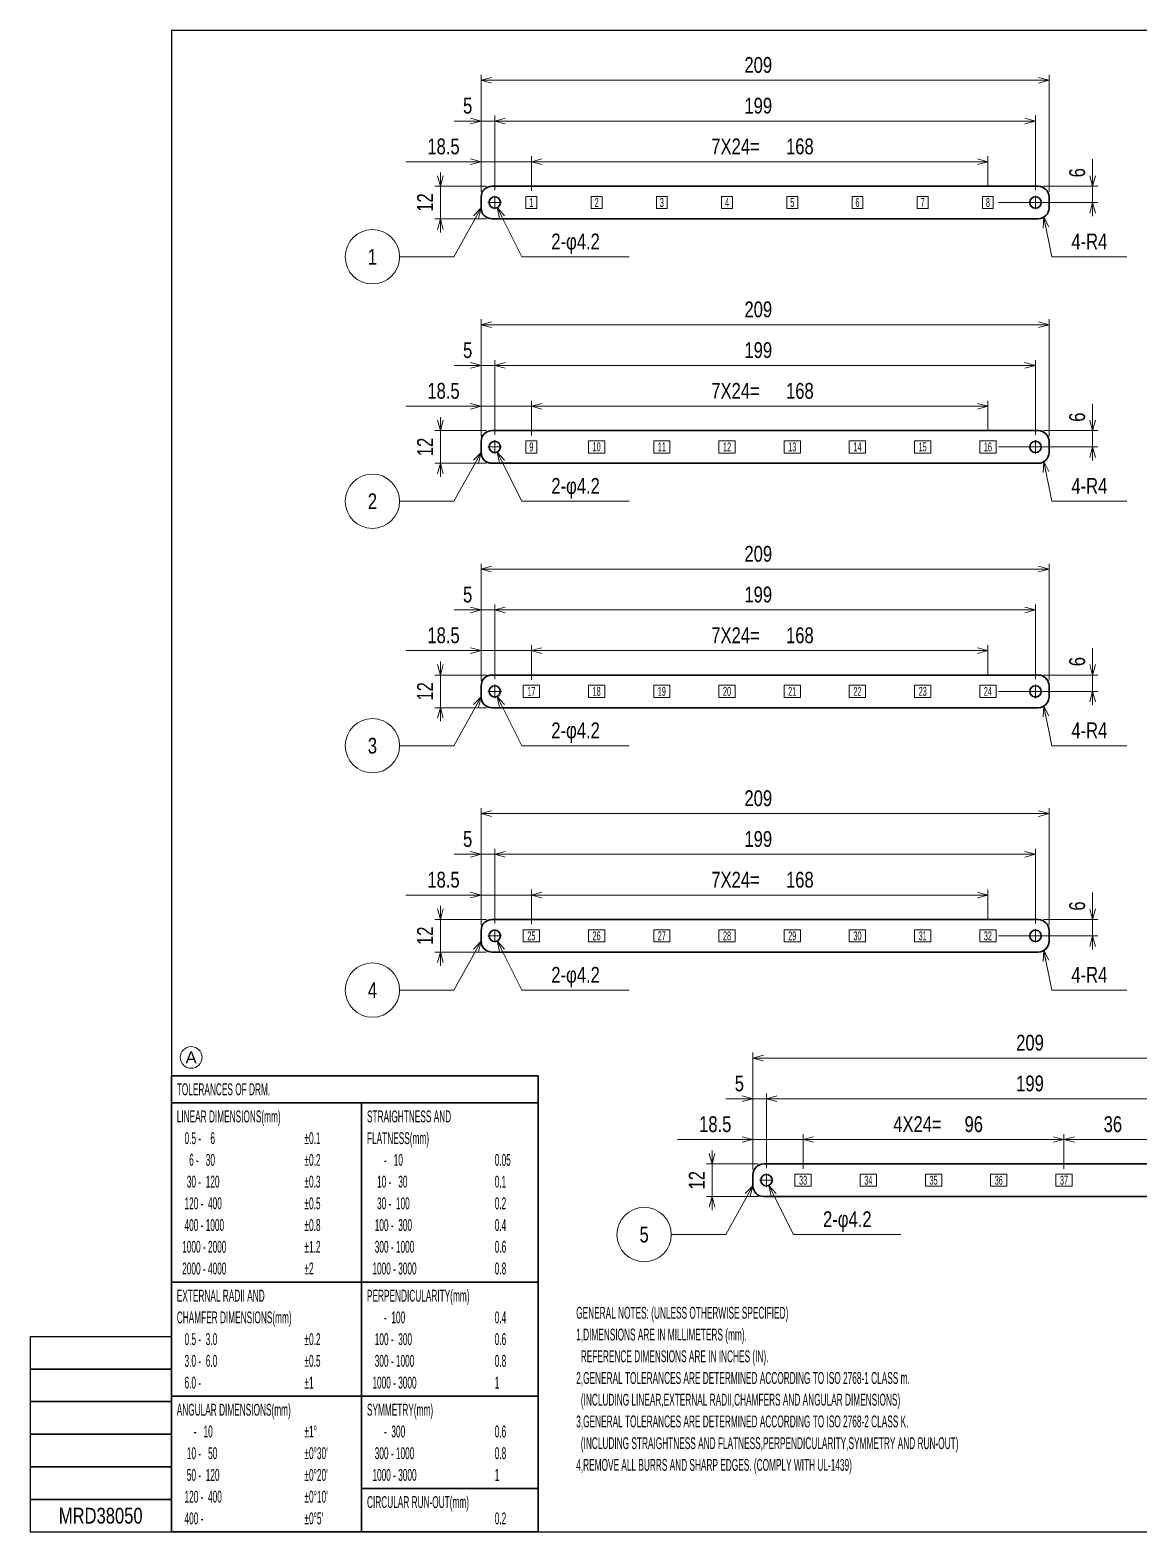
# Model space of a CAD drawing. Header units: millimetres. Extents: x 7 to 413, y 10 to 287.
# Drawn here: x 7 to 211, y 10.2 to 286.8 of the extents above; entities that cross this region are included whole.
import ezdxf
from ezdxf.enums import TextEntityAlignment as Align

# ---------------------------------------------------------------- set-up
doc = ezdxf.new("R2010")
doc.units = ezdxf.units.MM
doc.linetypes.add('DASHDOT', pattern=[25.3, 12.7, -6.3, 0, -6.3])
doc.linetypes.add('DIVIDE', pattern=[31.6, 12.7, -6.3, 0, -6.3, 0, -6.3])
for name, color, linetype in [('GR1_03', 7, 'Continuous'), ('GR1_08', 7, 'Continuous'), ('GR1_15', 7, 'Continuous'), ('GR1_16', 7, 'Continuous'), ('図面枠D8M', 7, 'Continuous'), ('表題、部品表_訂正', 7, 'Continuous')]:
    doc.layers.add(name, color=color, linetype=linetype)
doc.styles.add('HG丸ｺﾞｼｯｸM-PRO', font='')
doc.styles.get('HG丸ｺﾞｼｯｸM-PRO').set_extended_font_data('HG丸ｺﾞｼｯｸM-PRO')

# ---------------------------------------------------------------- blocks, each defined once
blk = doc.blocks.new('BLKF024')
at = {"layer": '図面枠D8M', "color": 4, "linetype": 'Continuous', "lineweight": 13}
for p, q in [((345.506831, 48.999879), (346.3333, 49.826349)), ((345.58776, 49.22223), (346.312102, 49.946572)), ((345.668689, 49.44458), (346.290903, 50.066794)), ((345.749617, 49.66693), (346.269705, 50.187017)), ((345.830546, 49.88928), (346.248506, 50.30724)), ((345.911475, 50.111631), (346.227307, 50.427463)), ((345.992404, 50.333981), (346.206109, 50.547686)), ((346.073333, 50.556331), (346.18491, 50.667909)), ((346.154262, 50.778681), (346.163712, 50.788131)), ((344.157871, 45.246757), (346.693675, 47.782561)), ((344.211969, 45.442276), (346.672477, 47.902784)), ((344.292898, 45.664626), (346.651278, 48.023006)), ((344.299292, 45.246757), (346.714874, 47.662338)), ((344.373827, 45.886976), (346.63008, 48.143229)), ((344.440714, 45.246757), (346.736072, 47.542115)), ((344.454756, 46.109327), (346.608881, 48.263452)), ((344.535684, 46.331677), (346.587682, 48.383675)), ((344.582135, 45.246757), (346.757271, 47.421892)), ((344.616613, 46.554027), (346.566484, 48.503898)), ((344.697542, 46.776377), (346.545285, 48.624121)), ((344.723556, 45.246757), (346.778469, 47.301669)), ((344.778471, 46.998727), (346.524087, 48.744343)), ((344.8594, 47.221078), (346.502888, 48.864566)), ((344.864978, 45.246757), (346.799668, 47.181447)), ((344.940329, 47.443428), (346.48169, 48.984789)), ((345.006399, 45.246757), (346.820866, 47.061224)), ((345.021258, 47.665778), (346.460491, 49.105012)), ((345.102186, 47.888128), (346.439293, 49.225235)), ((345.183115, 48.110479), (346.418094, 49.345457)), ((345.264044, 48.332829), (346.396896, 49.46568)), ((345.344973, 48.555179), (346.375697, 49.585903)), ((345.425902, 48.777529), (346.354499, 49.706126)), ((345.147821, 45.246757), (346.842065, 46.941001)), ((345.289242, 45.246757), (346.863263, 46.820778)), ((345.430663, 45.246757), (346.884462, 46.700555)), ((345.572085, 45.246757), (346.90566, 46.580332)), ((345.713506, 45.246757), (346.926859, 46.46011)), ((345.854927, 45.246757), (346.948057, 46.339887)), ((345.996349, 45.246757), (346.969256, 46.219664)), ((346.13777, 45.246757), (346.990455, 46.099441)), ((346.279191, 45.246757), (347.011653, 45.979218)), ((346.420613, 45.246757), (347.032852, 45.858995)), ((346.562034, 45.246757), (347.05405, 45.738773)), ((346.703455, 45.246757), (347.075249, 45.61855)), ((346.844877, 45.246757), (347.096447, 45.498327)), ((346.986298, 45.246757), (347.117646, 45.378104)), ((347.12772, 45.246757), (347.138844, 45.257881))]:
    blk.add_line(p, q, dxfattribs=at)
blk = doc.blocks.new('BLKF023')
at = {"layer": '図面枠D8M', "color": 2, "linetype": 'Continuous', "lineweight": 25}
for p, q in [((33, 286.75), (413, 286.75)), ((33, 286.75), (33, 10.25)), ((413, 286.75), (413, 10.25)), ((7, 46.25), (7, 10.25)), ((7, 46.25), (33, 46.25)), ((7, 10.25), (413, 10.25))]:
    blk.add_line(p, q, dxfattribs=at)
at = {"layer": '図面枠D8M', "color": 4, "linetype": 'Continuous', "lineweight": 13}
for p, q in [((413, 269.75), (411, 269.75)), ((413, 262.75), (411, 262.75)), ((413, 255.75), (411, 255.75)), ((413, 248.75), (411, 248.75)), ((413, 241.75), (411, 241.75)), ((413, 234.75), (411, 234.75)), ((413, 227.75), (411, 227.75)), ((413, 220.75), (411, 220.75)), ((413, 213.75), (411, 213.75)), ((413, 206.75), (411, 206.75)), ((413, 199.75), (411, 199.75)), ((413, 192.75), (411, 192.75)), ((413, 185.75), (411, 185.75)), ((413, 178.75), (411, 178.75)), ((413, 171.75), (411, 171.75)), ((413, 164.75), (411, 164.75)), ((413, 157.75), (411, 157.75)), ((413, 150.75), (411, 150.75)), ((413, 143.75), (411, 143.75)), ((413, 136.75), (411, 136.75)), ((411, 129.75), (413, 129.75))]:
    blk.add_line(p, q, dxfattribs=at)
at = {"layer": '図面枠D8M', "color": 3, "linetype": 'Continuous', "lineweight": 35}
for p, q in [((413, 111.25), (411, 111.25)), ((413, 106.25), (411, 106.25)), ((413, 101.25), (411, 101.25)), ((413, 96.25), (411, 96.25)), ((413, 91.25), (411, 91.25)), ((413, 86.25), (411, 86.25)), ((413, 81.25), (411, 81.25)), ((277, 76.25), (413, 76.25)), ((277, 76.25), (277, 10.25)), ((290, 76.25), (290, 56.25)), ((310, 76.25), (310, 56.25)), ((393, 76.25), (393, 56.25)), ((403, 76.25), (403, 56.25)), ((277, 71.25), (413, 71.25)), ((277, 66.25), (413, 66.25)), ((277, 61.25), (413, 61.25)), ((277, 56.25), (413, 56.25)), ((309, 56.25), (309, 25.25)), ((341, 56.25), (341, 10.25)), ((346.84, 52.65), (347.23, 53.75)), ((348.14, 45.25), (346.84, 52.65)), ((347.23, 53.75), (349.64, 53.75)), ((351.14, 45.25), (349.64, 53.75)), ((351.18, 53.75), (350.82, 52.76)), ((352.14, 45.25), (350.82, 52.76)), ((351.18, 53.75), (353.64, 53.75)), ((355.14, 45.25), (353.64, 53.75)), ((293, 52.17), (293, 47.48)), ((344.14, 45.25), (346.16, 50.8)), ((347.14, 45.25), (346.16, 50.8)), ((277, 46.25), (341, 46.25)), ((344.14, 45.25), (347.14, 45.25)), ((348.14, 45.25), (351.14, 45.25)), ((352.14, 45.25), (355.14, 45.25)), ((341, 42.25), (413, 42.25)), ((7, 40.25), (33, 40.25)), ((277, 36.25), (341, 36.25)), ((7, 34.25), (33, 34.25)), ((341, 33.25), (413, 33.25)), ((309, 30.75), (341, 30.75)), ((7, 28.25), (33, 28.25)), ((277, 25.25), (413, 25.25)), ((7, 22.25), (33, 22.25)), ((33, 16.25), (7, 16.25))]:
    blk.add_line(p, q, dxfattribs=at)
at = {"layer": '図面枠D8M', "color": 4, "linetype": 'Continuous', "lineweight": 13}
blk.add_blockref('BLKF024', (0, 0), dxfattribs=at)
at = {"layer": '図面枠D8M', "color": 4, "linetype": 'Continuous', "lineweight": 13, "style": 'HG丸ｺﾞｼｯｸM-PRO'}
for s, height, width, p in [('記号SYM.', 2.182, 0.69227, (284.03, 58.74)), ('日付 DATE', 2.182, 0.692507, (299.87, 58.83)), ('変更  REVISIONS', 2.5455, 0.887352, (354.85, 58.97)), ('変更者', 2.545, 0.887717, (398, 58.75)), ('承認者', 2.545, 0.887717, (408, 58.75)), ('調査 CHECKED', 2.182, 0.863174, (322.34, 53.92)), ('承認 APPROVED', 2.1818, 0.863151, (291.21, 53.79)), ('設計 DESIGNED', 2.1818, 0.862613, (291.61, 43.76)), ('製図 DRAWN', 2.182, 0.863099, (319.7, 43.9)), ('名称 TITLE', 2.182, 0.862489, (352.13, 40.11)), ('尺度 SCALE', 2.182, 0.862581, (287.78, 33.74)), ('日付 DATE', 1.818, 0.618255, (315.88, 33.34)), ('質量 WEIGHT', 1.818, 0.618812, (317.46, 27.8)), ('製番 PRD.NO.', 2.182, 0.863299, (290.29, 22.66)), ('図番 DRG.NO.', 2.182, 0.863083, (354.56, 22.56))]:
    blk.add_text(s, height=height, dxfattribs=dict(at, width=width)).set_placement(p, align=Align.MIDDLE_CENTER)
at = {"layer": '図面枠D8M', "color": 2, "linetype": 'Continuous', "lineweight": 25, "style": 'HG丸ｺﾞｼｯｸM-PRO', "width": 1.206081}
blk.add_text('森尾電機株式会社', height=4, dxfattribs=at).set_placement((384.72, 51.68), align=Align.MIDDLE_CENTER)
at = {"layer": '図面枠D8M', "color": 3, "linetype": 'Continuous', "lineweight": 35, "style": 'HG丸ｺﾞｼｯｸM-PRO', "width": 0.652197}
blk.add_text('MORIO DENKI CO., LTD.', height=2.9091, dxfattribs=at).set_placement((385.38, 45.61), align=Align.MIDDLE_CENTER)
blk = doc.blocks.new('BLKF030')
at = {"layer": 'GR1_08', "color": 3, "linetype": 'Continuous', "lineweight": 35}
for p, q in [((92, 258), (192.5, 258)), ((90, 254), (90, 256)), ((194.5, 254), (194.5, 256)), ((92, 252), (192.5, 252))]:
    blk.add_line(p, q, dxfattribs=at)
for centre in [(92.5, 255), (192, 255)]:
    blk.add_circle(centre, 1.05, dxfattribs=at)
for centre, start, end in [((92, 256), 90, 180), ((192.5, 256), 360, 90), ((92, 254), 180, 270), ((192.5, 254), 270, 360)]:
    blk.add_arc(centre, 2, start, end, dxfattribs=at)
blk = doc.blocks.new('FXTIP_ARROW_E')
at = {"color": 0, "linetype": 'Continuous', "lineweight": -2}
for q in [(-1, 0), (-0.97, 0.26), (-0.97, -0.26)]:
    blk.add_line((0, 0), q, dxfattribs=at)
blk = doc.blocks.new('FXTIP_ARROW_S')
at = {"color": 0, "linetype": 'Continuous', "lineweight": -2}
for q in [(-1, 0), (-0.97, 0.26), (-0.97, -0.26)]:
    blk.add_line((0, 0), q, dxfattribs=at)
blk = doc.blocks.new('BLKF043')
at = {"layer": 'GR1_08', "color": 3, "linetype": 'Continuous', "lineweight": 35}
for p, q in [((92, 213), (192.5, 213)), ((90, 209), (90, 211)), ((194.5, 209), (194.5, 211)), ((92, 207), (192.5, 207))]:
    blk.add_line(p, q, dxfattribs=at)
for centre in [(92.5, 210), (192, 210)]:
    blk.add_circle(centre, 1.05, dxfattribs=at)
for centre, start, end in [((92, 211), 90, 180), ((192.5, 211), 360, 90), ((92, 209), 180, 270), ((192.5, 209), 270, 360)]:
    blk.add_arc(centre, 2, start, end, dxfattribs=at)
blk = doc.blocks.new('BLKF044')
at = {"layer": 'GR1_03', "color": 4, "linetype": 'DIVIDE', "lineweight": 13}
for p, q in [((148.75, 211.13), (145.75, 211.13)), ((145.75, 211.13), (145.75, 208.88)), ((148.75, 208.88), (148.75, 211.13)), ((145.75, 208.88), (148.75, 208.88))]:
    blk.add_line(p, q, dxfattribs=at)
blk = doc.blocks.new('BLKF045')
at = {"layer": 'GR1_03', "color": 4, "linetype": 'DIVIDE', "lineweight": 13}
for p, q in [((160.75, 211.13), (157.75, 211.13)), ((157.75, 211.13), (157.75, 208.88)), ((160.75, 208.88), (160.75, 211.13)), ((157.75, 208.88), (160.75, 208.88))]:
    blk.add_line(p, q, dxfattribs=at)
blk = doc.blocks.new('BLKF046')
at = {"layer": 'GR1_03', "color": 4, "linetype": 'DIVIDE', "lineweight": 13}
for p, q in [((184.75, 211.13), (181.75, 211.13)), ((181.75, 211.13), (181.75, 208.88)), ((184.75, 208.88), (184.75, 211.13)), ((181.75, 208.88), (184.75, 208.88))]:
    blk.add_line(p, q, dxfattribs=at)
blk = doc.blocks.new('BLKF047')
at = {"layer": 'GR1_03', "color": 4, "linetype": 'DIVIDE', "lineweight": 13}
for p, q in [((124.75, 211.13), (121.75, 211.13)), ((121.75, 211.13), (121.75, 208.88)), ((124.75, 208.88), (124.75, 211.13)), ((121.75, 208.88), (124.75, 208.88))]:
    blk.add_line(p, q, dxfattribs=at)
blk = doc.blocks.new('BLKF048')
at = {"layer": 'GR1_03', "color": 4, "linetype": 'DIVIDE', "lineweight": 13}
for p, q in [((136.75, 211.13), (133.75, 211.13)), ((133.75, 211.13), (133.75, 208.88)), ((136.75, 208.88), (136.75, 211.13)), ((133.75, 208.88), (136.75, 208.88))]:
    blk.add_line(p, q, dxfattribs=at)
blk = doc.blocks.new('BLKF049')
at = {"layer": 'GR1_03', "color": 4, "linetype": 'DIVIDE', "lineweight": 13}
for p, q in [((112.75, 211.13), (109.75, 211.13)), ((109.75, 211.13), (109.75, 208.88)), ((112.75, 208.88), (112.75, 211.13)), ((109.75, 208.88), (112.75, 208.88))]:
    blk.add_line(p, q, dxfattribs=at)
blk = doc.blocks.new('BLKF050')
at = {"layer": 'GR1_03', "color": 4, "linetype": 'DIVIDE', "lineweight": 13}
for p, q in [((172.75, 211.13), (169.75, 211.13)), ((169.75, 211.13), (169.75, 208.88)), ((172.75, 208.88), (172.75, 211.13)), ((169.75, 208.88), (172.75, 208.88))]:
    blk.add_line(p, q, dxfattribs=at)
blk = doc.blocks.new('BLKF051')
at = {"layer": 'GR1_08', "color": 3, "linetype": 'Continuous', "lineweight": 35}
for p, q in [((90, 164), (90, 166)), ((92, 168), (192.5, 168)), ((194.5, 164), (194.5, 166)), ((92, 162), (192.5, 162))]:
    blk.add_line(p, q, dxfattribs=at)
for centre in [(92.5, 165), (192, 165)]:
    blk.add_circle(centre, 1.05, dxfattribs=at)
for centre, start, end in [((92, 166), 90, 180), ((192.5, 166), 360, 90), ((92, 164), 180, 270), ((192.5, 164), 270, 360)]:
    blk.add_arc(centre, 2, start, end, dxfattribs=at)
blk = doc.blocks.new('BLKF052')
at = {"layer": 'GR1_03', "color": 4, "linetype": 'DIVIDE', "lineweight": 13}
for p, q in [((148.75, 166.13), (145.75, 166.13)), ((145.75, 166.13), (145.75, 163.88)), ((148.75, 163.88), (148.75, 166.13)), ((145.75, 163.88), (148.75, 163.88))]:
    blk.add_line(p, q, dxfattribs=at)
blk = doc.blocks.new('BLKF053')
at = {"layer": 'GR1_03', "color": 4, "linetype": 'DIVIDE', "lineweight": 13}
for p, q in [((160.75, 166.13), (157.75, 166.13)), ((157.75, 166.13), (157.75, 163.88)), ((160.75, 163.88), (160.75, 166.13)), ((157.75, 163.88), (160.75, 163.88))]:
    blk.add_line(p, q, dxfattribs=at)
blk = doc.blocks.new('BLKF054')
at = {"layer": 'GR1_03', "color": 4, "linetype": 'DIVIDE', "lineweight": 13}
for p, q in [((184.75, 166.13), (181.75, 166.13)), ((181.75, 166.13), (181.75, 163.88)), ((184.75, 163.88), (184.75, 166.13)), ((181.75, 163.88), (184.75, 163.88))]:
    blk.add_line(p, q, dxfattribs=at)
blk = doc.blocks.new('BLKF055')
at = {"layer": 'GR1_03', "color": 4, "linetype": 'DIVIDE', "lineweight": 13}
for p, q in [((124.75, 166.13), (121.75, 166.13)), ((121.75, 166.13), (121.75, 163.88)), ((124.75, 163.88), (124.75, 166.13)), ((121.75, 163.88), (124.75, 163.88))]:
    blk.add_line(p, q, dxfattribs=at)
blk = doc.blocks.new('BLKF056')
at = {"layer": 'GR1_03', "color": 4, "linetype": 'DIVIDE', "lineweight": 13}
for p, q in [((136.75, 166.13), (133.75, 166.13)), ((133.75, 166.13), (133.75, 163.88)), ((136.75, 163.88), (136.75, 166.13)), ((133.75, 163.88), (136.75, 163.88))]:
    blk.add_line(p, q, dxfattribs=at)
blk = doc.blocks.new('BLKF057')
at = {"layer": 'GR1_03', "color": 4, "linetype": 'DIVIDE', "lineweight": 13}
for p, q in [((100.75, 166.13), (97.75, 166.13)), ((97.75, 166.13), (97.75, 163.88)), ((100.75, 163.88), (100.75, 166.13)), ((97.75, 163.88), (100.75, 163.88))]:
    blk.add_line(p, q, dxfattribs=at)
blk = doc.blocks.new('BLKF058')
at = {"layer": 'GR1_03', "color": 4, "linetype": 'DIVIDE', "lineweight": 13}
for p, q in [((112.75, 166.13), (109.75, 166.13)), ((109.75, 166.13), (109.75, 163.88)), ((112.75, 163.88), (112.75, 166.13)), ((109.75, 163.88), (112.75, 163.88))]:
    blk.add_line(p, q, dxfattribs=at)
blk = doc.blocks.new('BLKF059')
at = {"layer": 'GR1_03', "color": 4, "linetype": 'DIVIDE', "lineweight": 13}
for p, q in [((172.75, 166.13), (169.75, 166.13)), ((169.75, 166.13), (169.75, 163.88)), ((172.75, 163.88), (172.75, 166.13)), ((169.75, 163.88), (172.75, 163.88))]:
    blk.add_line(p, q, dxfattribs=at)
blk = doc.blocks.new('BLKF060')
at = {"layer": 'GR1_08', "color": 3, "linetype": 'Continuous', "lineweight": 35}
for p, q in [((92, 123), (192.5, 123)), ((90, 119), (90, 121)), ((194.5, 119), (194.5, 121)), ((92, 117), (192.5, 117))]:
    blk.add_line(p, q, dxfattribs=at)
for centre in [(92.5, 120), (192, 120)]:
    blk.add_circle(centre, 1.05, dxfattribs=at)
for centre, start, end in [((92, 121), 90, 180), ((192.5, 121), 360, 90), ((92, 119), 180, 270), ((192.5, 119), 270, 360)]:
    blk.add_arc(centre, 2, start, end, dxfattribs=at)
blk = doc.blocks.new('BLKF061')
at = {"layer": 'GR1_03', "color": 4, "linetype": 'DIVIDE', "lineweight": 13}
for p, q in [((148.75, 121.13), (145.75, 121.13)), ((145.75, 121.13), (145.75, 118.88)), ((148.75, 118.88), (148.75, 121.13)), ((145.75, 118.88), (148.75, 118.88))]:
    blk.add_line(p, q, dxfattribs=at)
blk = doc.blocks.new('BLKF062')
at = {"layer": 'GR1_03', "color": 4, "linetype": 'DIVIDE', "lineweight": 13}
for p, q in [((160.75, 121.13), (157.75, 121.13)), ((157.75, 121.13), (157.75, 118.88)), ((160.75, 118.88), (160.75, 121.13)), ((157.75, 118.88), (160.75, 118.88))]:
    blk.add_line(p, q, dxfattribs=at)
blk = doc.blocks.new('BLKF063')
at = {"layer": 'GR1_03', "color": 4, "linetype": 'DIVIDE', "lineweight": 13}
for p, q in [((184.75, 121.13), (181.75, 121.13)), ((181.75, 121.13), (181.75, 118.88)), ((184.75, 118.88), (184.75, 121.13)), ((181.75, 118.88), (184.75, 118.88))]:
    blk.add_line(p, q, dxfattribs=at)
blk = doc.blocks.new('BLKF064')
at = {"layer": 'GR1_03', "color": 4, "linetype": 'DIVIDE', "lineweight": 13}
for p, q in [((124.75, 121.13), (121.75, 121.13)), ((121.75, 121.13), (121.75, 118.88)), ((124.75, 118.88), (124.75, 121.13)), ((121.75, 118.88), (124.75, 118.88))]:
    blk.add_line(p, q, dxfattribs=at)
blk = doc.blocks.new('BLKF065')
at = {"layer": 'GR1_03', "color": 4, "linetype": 'DIVIDE', "lineweight": 13}
for p, q in [((136.75, 121.13), (133.75, 121.13)), ((133.75, 121.13), (133.75, 118.88)), ((136.75, 118.88), (136.75, 121.13)), ((133.75, 118.88), (136.75, 118.88))]:
    blk.add_line(p, q, dxfattribs=at)
blk = doc.blocks.new('BLKF066')
at = {"layer": 'GR1_03', "color": 4, "linetype": 'DIVIDE', "lineweight": 13}
for p, q in [((100.75, 121.13), (97.75, 121.13)), ((97.75, 121.13), (97.75, 118.88)), ((100.75, 118.88), (100.75, 121.13)), ((97.75, 118.88), (100.75, 118.88))]:
    blk.add_line(p, q, dxfattribs=at)
blk = doc.blocks.new('BLKF067')
at = {"layer": 'GR1_03', "color": 4, "linetype": 'DIVIDE', "lineweight": 13}
for p, q in [((112.75, 121.13), (109.75, 121.13)), ((109.75, 121.13), (109.75, 118.88)), ((112.75, 118.88), (112.75, 121.13)), ((109.75, 118.88), (112.75, 118.88))]:
    blk.add_line(p, q, dxfattribs=at)
blk = doc.blocks.new('BLKF068')
at = {"layer": 'GR1_03', "color": 4, "linetype": 'DIVIDE', "lineweight": 13}
for p, q in [((172.75, 121.13), (169.75, 121.13)), ((169.75, 121.13), (169.75, 118.88)), ((172.75, 118.88), (172.75, 121.13)), ((169.75, 118.88), (172.75, 118.88))]:
    blk.add_line(p, q, dxfattribs=at)
blk = doc.blocks.new('BLKF069')
at = {"layer": 'GR1_08', "color": 3, "linetype": 'Continuous', "lineweight": 35}
for p, q in [((142, 78), (242.5, 78)), ((140, 74), (140, 76)), ((244.5, 74), (244.5, 76)), ((142, 72), (242.5, 72))]:
    blk.add_line(p, q, dxfattribs=at)
for centre in [(142.5, 75), (242, 75)]:
    blk.add_circle(centre, 1.05, dxfattribs=at)
for centre, start, end in [((142, 76), 90, 180), ((242.5, 76), 360, 90), ((142, 74), 180, 270), ((242.5, 74), 270, 360)]:
    blk.add_arc(centre, 2, start, end, dxfattribs=at)
blk = doc.blocks.new('BLKF070')
at = {"layer": 'GR1_03', "color": 4, "linetype": 'DIVIDE', "lineweight": 13}
for p, q in [((198.75, 76.13), (195.75, 76.13)), ((195.75, 76.13), (195.75, 73.88)), ((198.75, 73.88), (198.75, 76.13)), ((195.75, 73.88), (198.75, 73.88))]:
    blk.add_line(p, q, dxfattribs=at)
blk = doc.blocks.new('BLKF073')
at = {"layer": 'GR1_03', "color": 4, "linetype": 'DIVIDE', "lineweight": 13}
for p, q in [((174.75, 76.13), (171.75, 76.13)), ((171.75, 76.13), (171.75, 73.88)), ((174.75, 73.88), (174.75, 76.13)), ((171.75, 73.88), (174.75, 73.88))]:
    blk.add_line(p, q, dxfattribs=at)
blk = doc.blocks.new('BLKF074')
at = {"layer": 'GR1_03', "color": 4, "linetype": 'DIVIDE', "lineweight": 13}
for p, q in [((186.75, 76.13), (183.75, 76.13)), ((183.75, 76.13), (183.75, 73.88)), ((186.75, 73.88), (186.75, 76.13)), ((183.75, 73.88), (186.75, 73.88))]:
    blk.add_line(p, q, dxfattribs=at)
blk = doc.blocks.new('BLKF075')
at = {"layer": 'GR1_03', "color": 4, "linetype": 'DIVIDE', "lineweight": 13}
for p, q in [((150.75, 76.13), (147.75, 76.13)), ((147.75, 76.13), (147.75, 73.88)), ((150.75, 73.88), (150.75, 76.13)), ((147.75, 73.88), (150.75, 73.88))]:
    blk.add_line(p, q, dxfattribs=at)
blk = doc.blocks.new('BLKF076')
at = {"layer": 'GR1_03', "color": 4, "linetype": 'DIVIDE', "lineweight": 13}
for p, q in [((162.75, 76.13), (159.75, 76.13)), ((159.75, 76.13), (159.75, 73.88)), ((162.75, 73.88), (162.75, 76.13)), ((159.75, 73.88), (162.75, 73.88))]:
    blk.add_line(p, q, dxfattribs=at)
blk = doc.blocks.new('BLKF077')
at = {"layer": 'GR1_03', "color": 4, "linetype": 'DIVIDE', "lineweight": 13}
for p, q in [((100.25, 256.13), (98.25, 256.13)), ((98.25, 256.13), (98.25, 253.88)), ((100.25, 253.88), (100.25, 256.13)), ((98.25, 253.88), (100.25, 253.88))]:
    blk.add_line(p, q, dxfattribs=at)
blk = doc.blocks.new('BLKF078')
at = {"layer": 'GR1_03', "color": 4, "linetype": 'DIVIDE', "lineweight": 13}
for p, q in [((112.25, 256.13), (110.25, 256.13)), ((110.25, 256.13), (110.25, 253.88)), ((112.25, 253.88), (112.25, 256.13)), ((110.25, 253.88), (112.25, 253.88))]:
    blk.add_line(p, q, dxfattribs=at)
blk = doc.blocks.new('BLKF079')
at = {"layer": 'GR1_03', "color": 4, "linetype": 'DIVIDE', "lineweight": 13}
for p, q in [((124.25, 256.13), (122.25, 256.13)), ((122.25, 256.13), (122.25, 253.88)), ((124.25, 253.88), (124.25, 256.13)), ((122.25, 253.88), (124.25, 253.88))]:
    blk.add_line(p, q, dxfattribs=at)
blk = doc.blocks.new('BLKF080')
at = {"layer": 'GR1_03', "color": 4, "linetype": 'DIVIDE', "lineweight": 13}
for p, q in [((136.25, 256.13), (134.25, 256.13)), ((134.25, 256.13), (134.25, 253.88)), ((136.25, 253.88), (136.25, 256.13)), ((134.25, 253.88), (136.25, 253.88))]:
    blk.add_line(p, q, dxfattribs=at)
blk = doc.blocks.new('BLKF081')
at = {"layer": 'GR1_03', "color": 4, "linetype": 'DIVIDE', "lineweight": 13}
for p, q in [((148.25, 256.13), (146.25, 256.13)), ((146.25, 256.13), (146.25, 253.88)), ((148.25, 253.88), (148.25, 256.13)), ((146.25, 253.88), (148.25, 253.88))]:
    blk.add_line(p, q, dxfattribs=at)
blk = doc.blocks.new('BLKF082')
at = {"layer": 'GR1_03', "color": 4, "linetype": 'DIVIDE', "lineweight": 13}
for p, q in [((160.25, 256.13), (158.25, 256.13)), ((158.25, 256.13), (158.25, 253.88)), ((160.25, 253.88), (160.25, 256.13)), ((158.25, 253.88), (160.25, 253.88))]:
    blk.add_line(p, q, dxfattribs=at)
blk = doc.blocks.new('BLKF083')
at = {"layer": 'GR1_03', "color": 4, "linetype": 'DIVIDE', "lineweight": 13}
for p, q in [((172.25, 256.13), (170.25, 256.13)), ((170.25, 256.13), (170.25, 253.88)), ((172.25, 253.88), (172.25, 256.13)), ((170.25, 253.88), (172.25, 253.88))]:
    blk.add_line(p, q, dxfattribs=at)
blk = doc.blocks.new('BLKF084')
at = {"layer": 'GR1_03', "color": 4, "linetype": 'DIVIDE', "lineweight": 13}
for p, q in [((184.25, 256.13), (182.25, 256.13)), ((182.25, 256.13), (182.25, 253.88)), ((184.25, 253.88), (184.25, 256.13)), ((182.25, 253.88), (184.25, 253.88))]:
    blk.add_line(p, q, dxfattribs=at)
blk = doc.blocks.new('BLKF085')
at = {"layer": 'GR1_03', "color": 4, "linetype": 'DIVIDE', "lineweight": 13}
for p, q in [((100.25, 211.13), (98.25, 211.13)), ((98.25, 211.13), (98.25, 208.88)), ((100.25, 208.88), (100.25, 211.13)), ((98.25, 208.88), (100.25, 208.88))]:
    blk.add_line(p, q, dxfattribs=at)
blk = doc.blocks.new('BLKF086')
at = {"layer": '図面枠D8M', "color": 3, "linetype": 'Continuous', "lineweight": 35}
for p, q in [((33, 94.25), (100.5, 94.25)), ((33, 94.25), (33, 10.25)), ((100.5, 10.25), (100.5, 94.25)), ((33, 89.25), (100.5, 89.25)), ((68, 10.25), (68, 89.25)), ((33, 56.25), (68, 56.25)), ((68, 56.25), (100.5, 56.25)), ((33, 35.25), (68, 35.25)), ((68, 35.25), (100.5, 35.25)), ((68, 18.25), (100.5, 18.25)), ((33, 10.25), (100.5, 10.25))]:
    blk.add_line(p, q, dxfattribs=at)
at = {"layer": '図面枠D8M', "color": 4, "linetype": 'Continuous', "lineweight": 13, "style": 'HG丸ｺﾞｼｯｸM-PRO'}
for s, height, width, p in [('TOLERANCES OF DRM.', 2.1818, 0.522208, (34, 91.75)), ('LINEAR DIMENSIONS(mm)', 2.1818, 0.521664, (34, 86.75)), ('STRAIGHTNESS AND', 2.1818, 0.521949, (69, 86.75)), (' 0.5 -    6', 2.1818, 0.524049, (35, 82.75)), ('±0.1', 2.182, 0.52198, (57.5, 82.75)), ('FLATNESS(mm)', 2.1818, 0.521994, (69, 82.75)), ('   6 -   30', 2.1818, 0.52397, (35, 78.75)), ('±0.2', 2.182, 0.52198, (57.5, 78.75)), ('     -   10', 2.1818, 0.524651, (70, 78.75)), ('0.05', 2.182, 0.52205, (92.5, 78.75)), ('  30 -  120', 2.1818, 0.522893, (35, 74.75)), ('±0.3', 2.182, 0.52198, (57.5, 74.75)), ('  10 -   30', 2.1818, 0.523391, (70, 74.75)), ('0.1', 2.182, 0.522424, (92.5, 74.75)), (' 120 -  400', 2.1818, 0.52246, (35, 70.75)), ('±0.5', 2.182, 0.52198, (57.5, 70.75)), ('  30 -  100', 2.1818, 0.522893, (70, 70.75)), ('0.2', 2.182, 0.522424, (92.5, 70.75)), (' 400 - 1000', 2.1818, 0.52208, (35, 66.75)), ('±0.8', 2.182, 0.52198, (57.5, 66.75)), (' 100 -  300', 2.1818, 0.52246, (70, 66.75)), ('0.4', 2.182, 0.522424, (92.5, 66.75)), ('1000 - 2000', 2.1818, 0.521744, (35, 62.75)), ('±1.2', 2.182, 0.52198, (57.5, 62.75)), (' 300 - 1000', 2.1818, 0.52208, (70, 62.75)), ('0.6', 2.182, 0.522424, (92.5, 62.75)), ('2000 - 4000', 2.1818, 0.521744, (35, 58.75)), ('±2', 2.182, 0.521216, (57.5, 58.75)), ('1000 - 3000', 2.1818, 0.521744, (70, 58.75)), ('0.8', 2.182, 0.522424, (92.5, 58.75)), ('EXTERNAL RADII AND', 2.1818, 0.522426, (34, 53.75)), ('PERPENDICULARITY(mm)', 2.1818, 0.521822, (69, 53.75)), ('CHAMFER DIMENSIONS(mm)', 2.1818, 0.521615, (34, 49.75)), ('     -  100', 2.1818, 0.52397, (70, 49.75)), ('0.4', 2.182, 0.522424, (92.5, 49.75)), (' 0.5 -  3.0', 2.1818, 0.523514, (35, 45.75)), ('±0.2', 2.182, 0.52198, (57.5, 45.75)), (' 100 -  300', 2.1818, 0.52246, (70, 45.75)), ('0.6', 2.182, 0.522424, (92.5, 45.75)), (' 3.0 -  6.0', 2.1818, 0.523514, (35, 41.75)), ('±0.5', 2.182, 0.52198, (57.5, 41.75)), (' 300 - 1000', 2.1818, 0.52208, (70, 41.75)), ('0.8', 2.182, 0.522424, (92.5, 41.75)), (' 6.0 -', 2.182, 0.523279, (35, 37.75)), ('±1', 2.182, 0.521216, (57.5, 37.75)), ('1000 - 3000', 2.1818, 0.521744, (70, 37.75)), ('1', 2.18, 0.521199, (92.5, 37.75)), ('ANGULAR DIMENSIONS(mm)', 2.1818, 0.521887, (34, 32.75)), ('SYMMETRY(mm)', 2.1818, 0.521222, (69, 32.75)), ('     -   10', 2.1818, 0.524651, (35, 28.75)), ('±1°', 2.182, 0.52122, (57.5, 28.75)), ('     -  300', 2.1818, 0.52397, (70, 28.75)), ('0.6', 2.182, 0.522424, (92.5, 28.75)), ('  10 -   50', 2.1818, 0.523391, (35, 24.75)), ("±0°30'", 2.182, 0.521679, (57.5, 24.75)), (' 300 - 1000', 2.1818, 0.52208, (70, 24.75)), ('0.8', 2.182, 0.522424, (92.5, 24.75)), ('  50 -  120', 2.1818, 0.522893, (35, 20.75)), ("±0°20'", 2.182, 0.521679, (57.5, 20.75)), ('1000 - 3000', 2.1818, 0.521744, (70, 20.75)), ('1', 2.18, 0.521199, (92.5, 20.75)), (' 120 -  400', 2.1818, 0.52246, (35, 16.75)), ("±0°10'", 2.182, 0.521679, (57.5, 16.75)), ('CIRCULAR RUN-OUT(mm)', 2.1818, 0.521639, (69, 15.75)), (' 400 -', 2.182, 0.52234, (35, 12.75)), ("±0°5'", 2.182, 0.521776, (57.5, 12.75)), ('0.2', 2.182, 0.522424, (92.5, 12.75))]:
    blk.add_text(s, height=height, dxfattribs=dict(at, width=width)).set_placement(p, align=Align.MIDDLE_LEFT)
blk = doc.blocks.new('BLKF087')
at = {"layer": '表題、部品表_訂正', "color": 4, "linetype": 'Continuous', "lineweight": 13}
blk.add_circle((36.64, 97.62), 2, dxfattribs=at)
at = {"layer": '表題、部品表_訂正', "color": 4, "linetype": 'Continuous', "lineweight": 13, "style": 'HG丸ｺﾞｼｯｸM-PRO', "width": 1.042301}
blk.add_text('A', height=2.18, dxfattribs=at).set_placement((36.64, 97.62), align=Align.MIDDLE_CENTER)

msp = doc.modelspace()

# ---------------------------------------------------------------- linework, layer by layer
at = {"layer": 'GR1_08', "color": 4, "linetype": 'DASHDOT', "lineweight": 13}
for p, q in [((93.75, 255), (91.25, 255)), ((92.5, 253.75), (92.5, 256.25)), ((193.25, 255), (190.75, 255)), ((192, 253.75), (192, 256.25)), ((92.5, 208.75), (92.5, 211.25)), ((192, 208.75), (192, 211.25)), ((93.75, 210), (91.25, 210)), ((193.25, 210), (190.75, 210)), ((92.5, 163.75), (92.5, 166.25)), ((192, 163.75), (192, 166.25)), ((93.75, 165), (91.25, 165)), ((193.25, 165), (190.75, 165)), ((93.75, 120), (91.25, 120)), ((92.5, 118.75), (92.5, 121.25)), ((193.25, 120), (190.75, 120)), ((192, 118.75), (192, 121.25)), ((143.75, 75), (141.25, 75)), ((142.5, 73.75), (142.5, 76.25))]:
    msp.add_line(p, q, dxfattribs=at)
at = {"layer": 'GR1_15', "color": 6, "linetype": 'Continuous', "lineweight": 13}
for p, q in [((90, 254), (85, 245)), ((85, 245), (75, 245)), ((90, 209), (85, 200)), ((85, 200), (75, 200)), ((90, 164), (85, 155)), ((85, 155), (75, 155)), ((90, 119), (85, 110)), ((85, 110), (75, 110)), ((140, 74), (135, 65)), ((135, 65), (125, 65))]:
    msp.add_line(p, q, dxfattribs=at)
for centre in [(70, 245), (70, 200), (70, 155), (70, 110), (120, 65)]:
    msp.add_circle(centre, 5, dxfattribs=at)
at = {"layer": 'GR1_16', "color": 4, "linetype": 'Continuous', "lineweight": 13}
for p, q in [((90, 257), (90, 278.5)), ((90, 277.5), (194.5, 277.5)), ((194.5, 257), (194.5, 278.5)), ((90, 257), (90, 271)), ((92.5, 257.25), (92.5, 271)), ((192, 257.25), (192, 271)), ((85.04, 270), (90, 270)), ((90, 270), (92.5, 270)), ((92.5, 270), (192, 270)), ((90, 257), (90, 263.5)), ((99.25, 257.13), (99.25, 263.5)), ((183.25, 258.13), (183.25, 263.5)), ((202.5, 258), (202.5, 262.96)), ((76.16, 262.5), (90, 262.5)), ((82.5, 258), (82.5, 260.5)), ((90, 262.5), (99.25, 262.5)), ((99.25, 262.5), (183.25, 262.5)), ((91, 258), (81.5, 258)), ((82.5, 252), (82.5, 258)), ((193.5, 258), (203.5, 258)), ((202.5, 255), (202.5, 258)), ((185.2, 255), (203.5, 255)), ((202.5, 252.5), (202.5, 255)), ((91, 252), (81.5, 252)), ((82.5, 249.5), (82.5, 252)), ((92.97, 254.06), (97.5, 245)), ((193.55, 252.3), (195, 245)), ((97.5, 245), (117.26, 245)), ((195, 245), (208.84, 245)), ((90, 212), (90, 233.5)), ((90, 232.5), (194.5, 232.5)), ((194.5, 212), (194.5, 233.5)), ((85.04, 225), (90, 225)), ((90, 212), (90, 226)), ((90, 225), (92.5, 225)), ((92.5, 212.25), (92.5, 226)), ((92.5, 225), (192, 225)), ((192, 212.25), (192, 226)), ((90, 212), (90, 218.5)), ((99.25, 212.13), (99.25, 218.5)), ((183.25, 213.13), (183.25, 218.5)), ((76.16, 217.5), (90, 217.5)), ((90, 217.5), (99.25, 217.5)), ((99.25, 217.5), (183.25, 217.5)), ((202.5, 213), (202.5, 217.96)), ((91, 213), (81.5, 213)), ((82.5, 213), (82.5, 215.5)), ((82.5, 207), (82.5, 213)), ((193.5, 213), (203.5, 213)), ((202.5, 210), (202.5, 213)), ((92.97, 209.06), (97.5, 200)), ((185.2, 210), (203.5, 210)), ((202.5, 207.5), (202.5, 210)), ((91, 207), (81.5, 207)), ((82.5, 204.5), (82.5, 207)), ((193.55, 207.3), (195, 200)), ((97.5, 200), (117.26, 200)), ((195, 200), (208.84, 200)), ((90, 167), (90, 188.5)), ((194.5, 167), (194.5, 188.5)), ((90, 187.5), (194.5, 187.5)), ((85.04, 180), (90, 180)), ((90, 167), (90, 181)), ((90, 180), (92.5, 180)), ((92.5, 167.25), (92.5, 181)), ((92.5, 180), (192, 180)), ((192, 167.25), (192, 181)), ((76.16, 172.5), (90, 172.5)), ((90, 167), (90, 173.5)), ((90, 172.5), (99.25, 172.5)), ((99.25, 167.13), (99.25, 173.5)), ((99.25, 172.5), (183.25, 172.5)), ((183.25, 168.13), (183.25, 173.5)), ((202.5, 168), (202.5, 172.96)), ((82.5, 168), (82.5, 170.5)), ((91, 168), (81.5, 168)), ((82.5, 162), (82.5, 168)), ((193.5, 168), (203.5, 168)), ((202.5, 165), (202.5, 168)), ((92.97, 164.06), (97.5, 155)), ((185.2, 165), (203.5, 165)), ((202.5, 162.5), (202.5, 165)), ((91, 162), (81.5, 162)), ((82.5, 159.5), (82.5, 162)), ((193.55, 162.3), (195, 155)), ((97.5, 155), (117.26, 155)), ((195, 155), (208.84, 155)), ((90, 122), (90, 143.5)), ((90, 142.5), (194.5, 142.5)), ((194.5, 122), (194.5, 143.5)), ((90, 122), (90, 136)), ((92.5, 122.25), (92.5, 136)), ((192, 122.25), (192, 136)), ((85.04, 135), (90, 135)), ((90, 135), (92.5, 135)), ((92.5, 135), (192, 135)), ((76.16, 127.5), (90, 127.5)), ((90, 122), (90, 128.5)), ((90, 127.5), (99.25, 127.5)), ((99.25, 122.13), (99.25, 128.5)), ((99.25, 127.5), (183.25, 127.5)), ((183.25, 123.13), (183.25, 128.5)), ((202.5, 123), (202.5, 127.96)), ((82.5, 123), (82.5, 125.5)), ((91, 123), (81.5, 123)), ((82.5, 117), (82.5, 123)), ((193.5, 123), (203.5, 123)), ((202.5, 120), (202.5, 123)), ((92.97, 119.06), (97.5, 110)), ((185.2, 120), (203.5, 120)), ((202.5, 117.5), (202.5, 120)), ((91, 117), (81.5, 117)), ((82.5, 114.5), (82.5, 117)), ((193.55, 117.3), (195, 110)), ((97.5, 110), (117.26, 110)), ((195, 110), (208.84, 110)), ((140, 77), (140, 98.5)), ((140, 97.5), (244.5, 97.5)), ((135.04, 90), (140, 90)), ((140, 77), (140, 91)), ((140, 90), (142.5, 90)), ((142.5, 77.25), (142.5, 91)), ((142.5, 90), (242, 90)), ((140, 77), (140, 83.5)), ((149.25, 77.13), (149.25, 83.5)), ((197.25, 77.13), (197.25, 83.5)), ((126.16, 82.5), (140, 82.5)), ((132.5, 78), (132.5, 80.5)), ((140, 82.5), (149.25, 82.5)), ((149.25, 82.5), (197.25, 82.5)), ((197.25, 82.5), (215.25, 82.5)), ((141, 78), (131.5, 78)), ((132.5, 72), (132.5, 78)), ((141, 72), (131.5, 72)), ((132.5, 69.5), (132.5, 72)), ((142.97, 74.06), (147.5, 65)), ((147.5, 65), (167.26, 65))]:
    msp.add_line(p, q, dxfattribs=at)

# ---------------------------------------------------------------- block references
at = {"layer": 'GR1_03', "color": 4, "linetype": 'DIVIDE', "lineweight": 13}
for name in ['BLKF077', 'BLKF078', 'BLKF079', 'BLKF080', 'BLKF081', 'BLKF082', 'BLKF083', 'BLKF084', 'BLKF085', 'BLKF049', 'BLKF047', 'BLKF048', 'BLKF044', 'BLKF045', 'BLKF050', 'BLKF046', 'BLKF057', 'BLKF058', 'BLKF055', 'BLKF056', 'BLKF052', 'BLKF053', 'BLKF059', 'BLKF054', 'BLKF066', 'BLKF067', 'BLKF064', 'BLKF065', 'BLKF061', 'BLKF062', 'BLKF068', 'BLKF063', 'BLKF075', 'BLKF076', 'BLKF073', 'BLKF074', 'BLKF070']:
    msp.add_blockref(name, (0, 0), dxfattribs=at)
at = {"layer": 'GR1_08', "color": 3, "linetype": 'Continuous', "lineweight": 35}
for name in ['BLKF030', 'BLKF043', 'BLKF051', 'BLKF060', 'BLKF069']:
    msp.add_blockref(name, (0, 0), dxfattribs=at)
at = {"layer": 'GR1_15', "color": 6, "linetype": 'Continuous', "lineweight": 13, "xscale": 2, "yscale": 2, "rotation": 60.94539590097359}
for p in [(90, 254), (90, 209), (90, 164), (90, 119), (140, 74)]:
    msp.add_blockref('FXTIP_ARROW_S', p, dxfattribs=at)
at = {"layer": 'GR1_16', "color": 4, "linetype": 'Continuous', "lineweight": 13, "xscale": 2, "yscale": 2}
for name, p, rotation in [('FXTIP_ARROW_S', (90, 277.5), 180), ('FXTIP_ARROW_E', (194.5, 277.5), 360), ('FXTIP_ARROW_E', (90, 270), 360), ('FXTIP_ARROW_S', (92.5, 270), 180), ('FXTIP_ARROW_E', (192, 270), 360), ('FXTIP_ARROW_E', (90, 262.5), 360), ('FXTIP_ARROW_S', (99.25, 262.5), 180), ('FXTIP_ARROW_E', (183.25, 262.5), 360), ('FXTIP_ARROW_S', (82.5, 258), 270), ('FXTIP_ARROW_S', (202.5, 258), 270), ('FXTIP_ARROW_E', (202.5, 255), 90), ('FXTIP_ARROW_E', (82.5, 252), 90), ('FXTIP_ARROW_S', (92.97, 254.06), 116.5650511770779), ('FXTIP_ARROW_S', (193.55, 252.3), 101.253055987175), ('FXTIP_ARROW_S', (90, 232.5), 180), ('FXTIP_ARROW_E', (194.5, 232.5), 360), ('FXTIP_ARROW_E', (90, 225), 360), ('FXTIP_ARROW_S', (92.5, 225), 180), ('FXTIP_ARROW_E', (192, 225), 360), ('FXTIP_ARROW_E', (90, 217.5), 360), ('FXTIP_ARROW_S', (99.25, 217.5), 180), ('FXTIP_ARROW_E', (183.25, 217.5), 360), ('FXTIP_ARROW_S', (82.5, 213), 270), ('FXTIP_ARROW_S', (202.5, 213), 270), ('FXTIP_ARROW_S', (92.97, 209.06), 116.5650511770779), ('FXTIP_ARROW_S', (193.55, 207.3), 101.2530559871746), ('FXTIP_ARROW_E', (202.5, 210), 90), ('FXTIP_ARROW_E', (82.5, 207), 90), ('FXTIP_ARROW_S', (90, 187.5), 180), ('FXTIP_ARROW_E', (194.5, 187.5), 360), ('FXTIP_ARROW_E', (90, 180), 360), ('FXTIP_ARROW_S', (92.5, 180), 180), ('FXTIP_ARROW_E', (192, 180), 360), ('FXTIP_ARROW_E', (90, 172.5), 360), ('FXTIP_ARROW_S', (99.25, 172.5), 180), ('FXTIP_ARROW_E', (183.25, 172.5), 360), ('FXTIP_ARROW_S', (82.5, 168), 270), ('FXTIP_ARROW_S', (202.5, 168), 270), ('FXTIP_ARROW_S', (92.97, 164.06), 116.5650511770779), ('FXTIP_ARROW_E', (202.5, 165), 90), ('FXTIP_ARROW_E', (82.5, 162), 90), ('FXTIP_ARROW_S', (193.55, 162.3), 101.253055987175), ('FXTIP_ARROW_S', (90, 142.5), 180), ('FXTIP_ARROW_E', (194.5, 142.5), 360), ('FXTIP_ARROW_E', (90, 135), 360), ('FXTIP_ARROW_S', (92.5, 135), 180), ('FXTIP_ARROW_E', (192, 135), 360), ('FXTIP_ARROW_E', (90, 127.5), 360), ('FXTIP_ARROW_S', (99.25, 127.5), 180), ('FXTIP_ARROW_E', (183.25, 127.5), 360), ('FXTIP_ARROW_S', (82.5, 123), 270), ('FXTIP_ARROW_S', (202.5, 123), 270), ('FXTIP_ARROW_S', (92.97, 119.06), 116.5650511770779), ('FXTIP_ARROW_E', (202.5, 120), 90), ('FXTIP_ARROW_E', (82.5, 117), 90), ('FXTIP_ARROW_S', (193.55, 117.3), 101.253055987175), ('FXTIP_ARROW_S', (140, 97.5), 180), ('FXTIP_ARROW_E', (140, 90), 360), ('FXTIP_ARROW_S', (142.5, 90), 180), ('FXTIP_ARROW_E', (140, 82.5), 360), ('FXTIP_ARROW_S', (149.25, 82.5), 180), ('FXTIP_ARROW_E', (197.25, 82.5), 360), ('FXTIP_ARROW_S', (197.25, 82.5), 180), ('FXTIP_ARROW_S', (132.5, 78), 270), ('FXTIP_ARROW_E', (132.5, 72), 90), ('FXTIP_ARROW_S', (142.97, 74.06), 116.5650511770779)]:
    msp.add_blockref(name, p, dxfattribs=dict(at, rotation=rotation))
at = {"layer": '図面枠D8M', "color": 4, "linetype": 'Continuous', "lineweight": 35}
msp.add_blockref('BLKF023', (0, 0), dxfattribs=at)
at = {"layer": '図面枠D8M', "color": 4, "linetype": 'Continuous', "lineweight": 13}
msp.add_blockref('BLKF086', (0, 0), dxfattribs=at)
at = {"layer": '表題、部品表_訂正', "color": 4, "linetype": 'Continuous', "lineweight": 13}
msp.add_blockref('BLKF087', (0, 0), dxfattribs=at)

# ---------------------------------------------------------------- texts
at = {"layer": 'GR1_08', "color": 3, "linetype": 'Continuous', "lineweight": 35, "style": 'HG丸ｺﾞｼｯｸM-PRO', "width": 0.592521}
for s, height, p in [('1', 1.64, (99.25, 255)), ('2', 1.64, (111.25, 255)), ('3', 1.64, (123.25, 255)), ('4', 1.64, (135.25, 255)), ('5', 1.64, (147.25, 255)), ('6', 1.64, (159.25, 255)), ('7', 1.64, (171.25, 255)), ('8', 1.64, (183.25, 255)), ('9', 1.64, (99.25, 210)), ('10', 1.636, (111.25, 210)), ('11', 1.636, (123.25, 210)), ('12', 1.636, (135.25, 210)), ('13', 1.636, (147.25, 210)), ('14', 1.636, (159.25, 210)), ('15', 1.636, (171.25, 210)), ('16', 1.636, (183.25, 210)), ('17', 1.636, (99.25, 165)), ('18', 1.636, (111.25, 165)), ('19', 1.636, (123.25, 165)), ('20', 1.636, (135.25, 165)), ('21', 1.636, (147.25, 165)), ('22', 1.636, (159.25, 165)), ('23', 1.636, (171.25, 165)), ('24', 1.636, (183.25, 165)), ('25', 1.636, (99.25, 120)), ('26', 1.636, (111.25, 120)), ('27', 1.636, (123.25, 120)), ('28', 1.636, (135.25, 120)), ('29', 1.636, (147.25, 120)), ('30', 1.636, (159.25, 120)), ('31', 1.636, (171.25, 120)), ('32', 1.636, (183.25, 120)), ('33', 1.636, (149.25, 75)), ('34', 1.636, (161.25, 75)), ('35', 1.636, (173.25, 75)), ('36', 1.636, (185.25, 75)), ('37', 1.636, (197.25, 75))]:
    msp.add_text(s, height=height, dxfattribs=at).set_placement(p, align=Align.MIDDLE_CENTER)
at = {"layer": 'GR1_15', "color": 6, "linetype": 'Continuous', "lineweight": 35, "style": 'HG丸ｺﾞｼｯｸM-PRO', "width": 0.784542}
for s, p in [('1', (70, 245)), ('2', (70, 200)), ('3', (70, 155)), ('4', (70, 110)), ('5', (120, 65))]:
    msp.add_text(s, height=2.91, rotation=0, dxfattribs=at).set_placement(p, align=Align.MIDDLE_CENTER)
at = {"layer": 'GR1_16', "color": 3, "linetype": 'Continuous', "lineweight": 35, "style": 'HG丸ｺﾞｼｯｸM-PRO'}
for s, height, rotation, width, p in [('209', 2.909, 0, 0.784542, (141, 278)), ('5', 2.91, 0, 0.784542, (87.52, 270.5)), ('199', 2.909, 0, 0.784542, (141, 270.5)), ('7X24=', 2.909, 0, 0.78375, (136.81, 263)), ('168', 2.909, 0, 0.784542, (148.65, 263)), ('6', 2.91, 90, 0.784542, (202, 260.48)), ('12', 2.909, 90, 0.784542, (82, 255)), ('2-φ4.2', 2.909, 360, 0.783565, (107.38, 245.5)), ('209', 2.909, 0, 0.784542, (141, 233)), ('5', 2.91, 0, 0.784542, (87.52, 225.5)), ('199', 2.909, 0, 0.784542, (141, 225.5)), ('7X24=', 2.909, 0, 0.78375, (136.81, 218)), ('168', 2.909, 0, 0.784542, (148.65, 218)), ('6', 2.91, 90, 0.784542, (202, 215.48)), ('12', 2.909, 90, 0.784542, (82, 210)), ('2-φ4.2', 2.909, 360, 0.783565, (107.38, 200.5)), ('209', 2.909, 0, 0.784542, (141, 188)), ('5', 2.91, 0, 0.784542, (87.52, 180.5)), ('199', 2.909, 0, 0.784542, (141, 180.5)), ('7X24=', 2.909, 0, 0.78375, (136.81, 173)), ('168', 2.909, 0, 0.784542, (148.65, 173)), ('6', 2.91, 90, 0.784542, (202, 170.48)), ('12', 2.909, 90, 0.784542, (82, 165)), ('2-φ4.2', 2.909, 360, 0.783565, (107.38, 155.5)), ('209', 2.909, 0, 0.784542, (141, 143)), ('5', 2.91, 0, 0.784542, (87.52, 135.5)), ('199', 2.909, 0, 0.784542, (141, 135.5)), ('7X24=', 2.909, 0, 0.78375, (136.81, 128)), ('168', 2.909, 0, 0.784542, (148.65, 128)), ('6', 2.91, 90, 0.784542, (202, 125.48)), ('12', 2.909, 90, 0.784542, (82, 120)), ('2-φ4.2', 2.909, 360, 0.783565, (107.38, 110.5)), ('209', 2.909, 0, 0.784542, (191, 98)), ('5', 2.91, 0, 0.784542, (137.52, 90.5)), ('199', 2.909, 0, 0.784542, (191, 90.5)), ('4X24=', 2.909, 0, 0.78375, (170.29, 83)), ('96', 2.909, 0, 0.784542, (180.65, 83)), ('36', 2.909, 0, 0.784542, (206.25, 83)), ('12', 2.909, 90, 0.784542, (132, 75)), ('2-φ4.2', 2.909, 360, 0.783565, (157.38, 65.5))]:
    msp.add_text(s, height=height, rotation=rotation, dxfattribs=dict(at, width=width)).set_placement(p, align=Align.BOTTOM_CENTER)
for s, width, p in [('18.5', 0.784749, (83.08, 263)), ('4-R4', 0.783129, (201.92, 245.5)), ('18.5', 0.784749, (83.08, 218)), ('4-R4', 0.783129, (201.92, 200.5)), ('18.5', 0.784749, (83.08, 173)), ('4-R4', 0.783129, (201.92, 155.5)), ('18.5', 0.784749, (83.08, 128)), ('4-R4', 0.783129, (201.92, 110.5)), ('18.5', 0.784749, (133.08, 83))]:
    msp.add_text(s, height=2.909, dxfattribs=dict(at, width=width)).set_placement(p, align=Align.BOTTOM_CENTER)
at = {"layer": '図面枠D8M', "color": 3, "linetype": 'Continuous', "lineweight": 35, "style": 'HG丸ｺﾞｼｯｸM-PRO'}
for s, width, p in [('GENERAL NOTES: (UNLESS OTHERWISE SPECIFIED)', 0.52211, (107.5, 51.69)), ('1,DIMENSIONS ARE IN MILLIMETERS (mm).', 0.522052, (107.5, 47.69)), ('  REFERENCE DIMENSIONS ARE IN INCHES (IN).', 0.522009, (107.5, 43.69)), ('2,GENERAL TOLERANCES ARE DETERMINED ACCORDING TO ISO 2768-1 CLASS m.', 0.522186, (107.5, 39.69)), ('  (INCLUDING LINEAR,EXTERNAL RADII,CHAMFERS AND ANGULAR DIMENSIONS)', 0.522355, (107.5, 35.69)), ('3,GENERAL TOLERANCES ARE DETERMINED ACCORDING TO ISO 2768-2 CLASS K.', 0.52223, (107.5, 31.69)), ('  (INCLUDING STRAIGHTNESS AND FLATNESS,PERPENDICULARITY,SYMMETRY AND RUN-OUT)', 0.522087, (107.5, 27.69)), ('4,REMOVE ALL BURRS AND SHARP EDGES. (COMPLY WITH UL-1439)', 0.52235, (107.5, 23.69))]:
    msp.add_text(s, height=2.1818, dxfattribs=dict(at, width=width)).set_placement(p, align=Align.TOP_LEFT)
at = {"layer": '図面枠D8M', "color": 3, "linetype": 'Continuous', "lineweight": 35, "style": 'HG丸ｺﾞｼｯｸM-PRO', "width": 0.783793}
msp.add_text('MRD38050', height=2.909, dxfattribs=at).set_placement((20, 13.25), align=Align.MIDDLE_CENTER)

doc.saveas('drawing.dxf')
